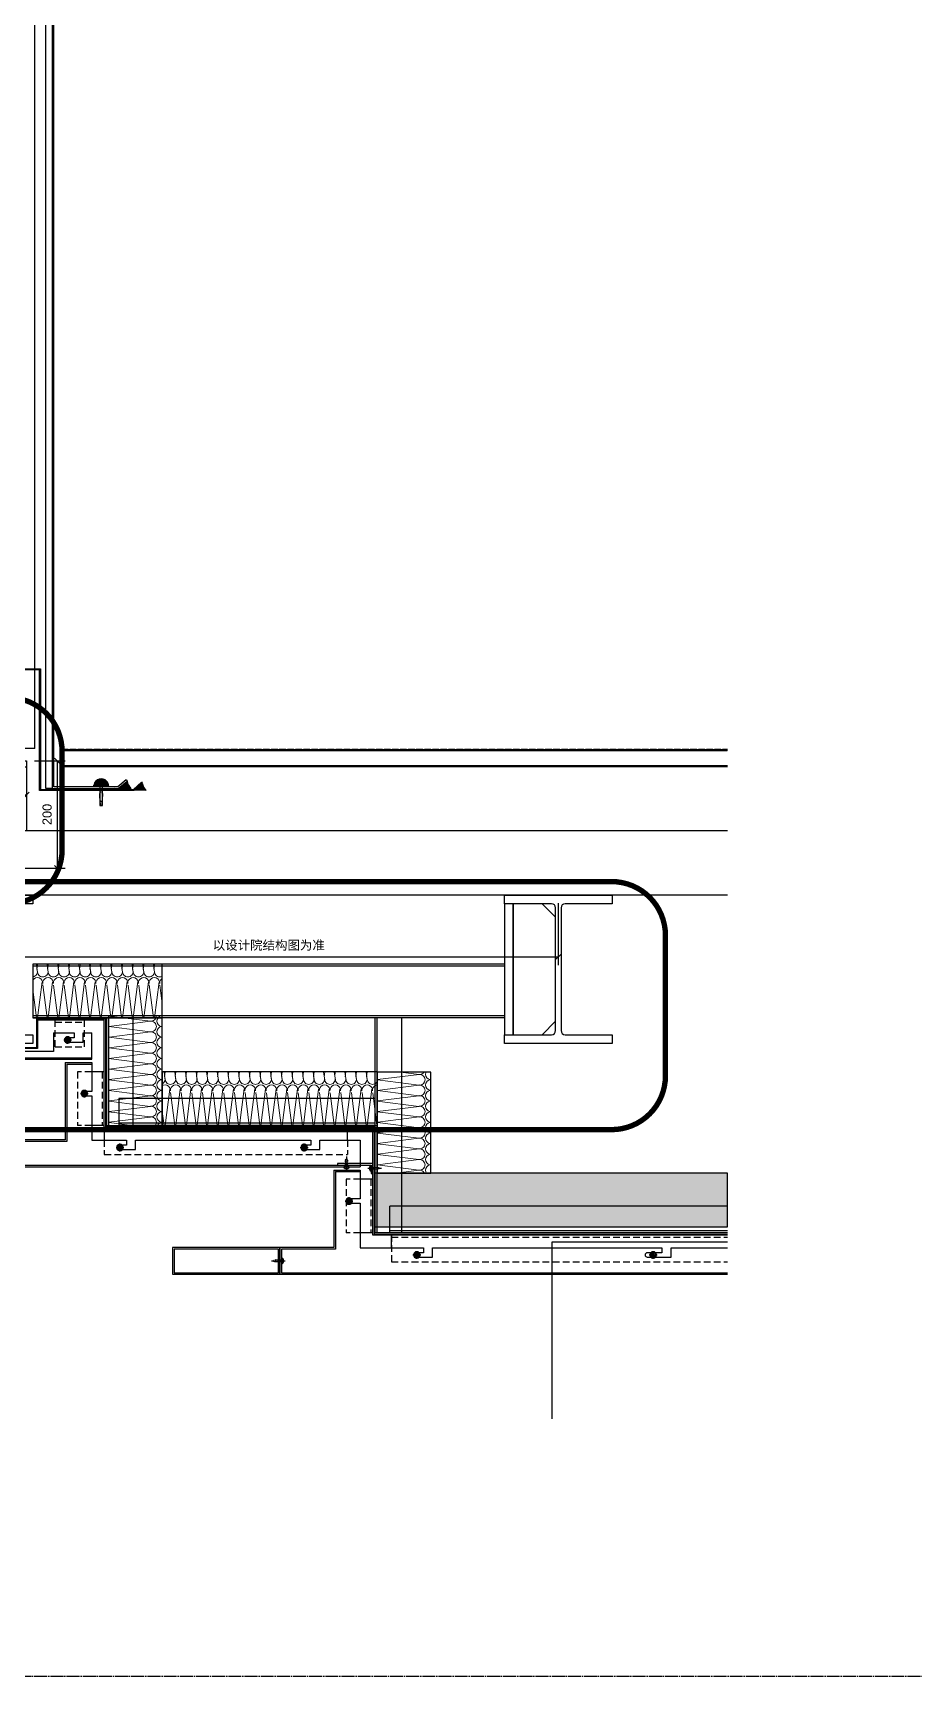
# Model space of a CAD drawing. Header units: millimetres. Extents: x 0 to 119933, y -45162 to 41221.
# Drawn here: x 36870 to 38510, y 0 to 3057 of the extents above; entities that cross this region are included whole.
import ezdxf
from ezdxf.enums import TextEntityAlignment as Align

# ---------------------------------------------------------------- set-up
doc = ezdxf.new("R2010")
doc.units = ezdxf.units.MM
for name, pattern in [('ACAD_ISO02W100', [15, 12, -3]), ('ACAD_ISO04W100', [30, 24, -3, 0, -3]), ('CENTER', [2, 1.25, -0.25, 0.25, -0.25]), ('CENTER-PISA', [11, 6, -2, 1, -2]), ('CENTER2', [28.575000000000003, 19.05, -3.175, 3.175, -3.175]), ('DASHED', [0.75, 0.5, -0.25]), ('HIDDEN', [0.375, 0.25, -0.125]), ('HIDDEN-PISA', [4.5, 2.5, -2])]:
    doc.linetypes.add(name, pattern=pattern)
doc.layers.get('DEFPOINTS').update_dxf_attribs({"color": 166})
doc.layers.add('_EDO-BYOTHERS-SECTION', color=250, linetype='HIDDEN', lineweight=30)
for name, color, linetype in [('AXIS', 1, 'ACAD_ISO04W100'), ('CW', 4, 'Continuous'), ('F-Alum', 4, 'Continuous'), ('F-Misc', 8, 'Continuous'), ('F-OTHERS', 8, 'Continuous'), ('F-SSTEEL', 3, 'Continuous'), ('F-steel', 3, 'Continuous'), ('F_ALUM', 4, 'Continuous'), ('F_CNTR', 1, 'ACAD_ISO04W100'), ('F_CONC', 7, 'Continuous'), ('F_DASH', 8, 'ACAD_ISO02W100'), ('F_FIXS', 1, 'Continuous'), ('F_STEL', 3, 'Continuous'), ('GASK', 8, 'Continuous'), ('gasket', 1, 'Continuous'), ('Hatch', 8, 'Continuous'), ('HIDDEN', 1, 'HIDDEN'), ('INSUL', 8, 'Continuous'), ('中心线', 1, 'CENTER2'), ('螺栓钉类', 241, 'Continuous')]:
    doc.layers.add(name, color=color, linetype=linetype)
doc.styles.add('Arial', font='arial.ttf')
doc.styles.add('ROMANS', font='simplex.shx', dxfattribs={"width": 0.8, "bigfont": 'hztxt.shx'})
doc.dimstyles.new('10x of Arup4', dxfattribs={"dimscale": 10, "dimtxt": 1.7, "dimasz": 1, "dimexe": 1.5, "dimexo": 1.5, "dimgap": 1, "dimtad": 1, "dimdec": 1, "dimdsep": 46, "dimtxsty": 'Arial', "dimblk": 'OBLIQUE', "dimcen": 0, "dimclrd": 1, "dimclre": 1, "dimclrt": 7, "dimadec": 0, "dimazin": 0, "dimtfac": 1, "dimtdec": 1, "dimtix": 1, "dimtofl": 0, "dimtmove": 2, "dimatfit": 3, "dimfxl": 5, "dimtfill": 1, "dimtolj": 1, "dimtzin": 0, "dimlwd": -1, "dimlwe": -1, "dimarcsym": 0})
pattern_1 = [(171.78891, (53.30000799999998, 199.0476189999999), (-673.201724156126, 100.0000024861342), [3.334188999999999, -696.8453999999997]), (146.908661, (56.22287299999998, 197.1428569999999), (-158.400404383208, 100.0000013838884), [3.488732999999999, -729.1451199999998]), (132.32733, (58.39144999999998, 194.761905), (-178.2004572863524, 199.9999991336095), [3.220505999999999, -673.0857999999997]), (114.796992, (59.71145299999998, 191.9047619999999), (-39.60010136608866, 99.99999941106624), [3.147327999999999, -327.32212]), (91.62022409999996, (59.80573899999999, 188.571429), (-19.80005000361191, 599.9999997105076), [3.334667, -696.9452999999999]), (82.82482490000001, (50.09428599999998, 111.428571), (138.6003494418545, 1099.99999703413), [77.75173799999997, -16250.113]), (97.17517500000001, (69.70576499999997, 111.428571), (-138.600352482837, 1099.999996651516), [77.75173799999997, -16250.113]), (88.37977579999999, (59.99431099999998, 188.571429), (19.80004305400807, 599.9999999021458), [3.334667, -696.9452999999999]), (65.203007, (60.08859699999998, 191.9047619999999), (39.60010129581893, 99.99999955872293), [3.147327999999999, -327.32212]), (47.67266910000001, (61.40860099999998, 194.761905), (178.2004567313951, 199.9999997012696), [3.220505999999999, -673.0857999999998]), (33.09133830000001, (63.57717799999998, 197.1428569999999), (158.4004028750618, 100.0000036376688), [3.488732999999999, -729.1451199999998]), (8.211089519999998, (66.50004199999998, 199.0476189999999), (673.2017245654225, 99.99999981557863), [3.334188999999999, -696.8453999999997]), (87.16616460000002, (49.99999999999999, 109.52381), (19.80004178584671, 300.0000003017781), [1.907093999999999, -398.5826499999998]), (103.901385, (50.47142999999998, 107.619048), (-79.2002026466053, 299.999999628344), [1.962234, -410.1069899999999]), (111.603615, (51.22571699999999, 105.714286), (-19.80005052895802, 99.99999996627344), [2.048674999999999, -105.5067399999999]), (122.761347, (52.45143499999999, 103.809524), (-59.40015357165493, 99.99999895630114), [2.265060999999999, -473.3977299999999]), (138.290552, (54.05429599999999, 102.380952), (-118.8003028617563, 100.0000020556397), [2.147087, -448.74108]), (152.003514, (55.84572899999998, 101.428571), (-178.2004575064848, 99.99999862560195), [2.028856999999999, -424.03119]), (166.477202, (57.82573399999998, 100.952381), (-396.0010138359245, 100.0000032088846), [2.036461999999999, -425.6205499999999]), (167.070755, (59.90002499999999, 100.47619), (-415.8010658158153, 99.99999981188664), [2.128248, -444.8038799999999]), (12.9292444, (59.90002499999999, 100.47619), (415.8010659680222, 99.99999935621646), [2.128248, -444.8038799999999]), (13.5227975, (61.97431599999998, 100.952381), (396.0010147085891, 99.99999975312379), [2.036461999999999, -425.6205499999998]), (27.9964853, (63.95432099999999, 101.428571), (198.0005052749504, 100.0000036439554), [2.028856999999999, -424.03119]), (41.709447, (65.74575499999997, 102.380952), (118.8003019456718, 100.0000029682972), [2.147086999999999, -448.7410799999997]), (57.23865219999999, (67.34861599999998, 103.809524), (198.0005044485323, 300.0000016678518), [2.265060999999999, -473.3977299999999]), (68.396384, (68.57433299999998, 105.714286), (19.80005041478078, 100.0000003570638), [2.048674999999999, -105.50674]), (76.098615, (69.32862099999998, 107.619048), (19.80005075413857, 99.99999951570955), [1.962233999999999, -410.1069899999998]), (92.83383529999998, (69.80005099999998, 109.52381), (-19.80005025124201, 299.9999998913793), [1.907094, -398.5826499999999])]

# ---------------------------------------------------------------- blocks, each defined once
blk = doc.blocks.new('*U74')
at = {"layer": '中心线', "color": 1, "linetype": 'CENTER', "ltscale": 2.880967836669056}
for p, q in [((7.261888359942532, 0), (-7.261888359942532, 0)), ((0, 7.261888359942759), (0, -7.261888359942759))]:
    blk.add_line(p, q, dxfattribs=at)
at = {"layer": '螺栓钉类', "linetype": 'ByBlock'}
blk.add_lwpolyline([(5, 2.886751345947687), (0, 5.773502691895828), (-5, 2.886751345947687), (-5, -2.886751345948596), (0, -5.773502691896738), (5, -2.886751345948596)], close=True, dxfattribs=at)
for centre, radius in [((-0.0182613354672867, 2.273736754432321e-13), 6), ((0, 0), 5), ((0, 0), 2.45873412263461)]:
    blk.add_circle(centre, radius, dxfattribs=at)
blk.add_arc((0, 0), 3, 270, 180, dxfattribs=at)
blk = doc.blocks.new('#10x16_Pan')
at = {"color": 8, "linetype": 'HIDDEN-PISA'}
for p, q in [((0.8138438763298268, 2.400000000000318), (2.099999999999227, -2.399999999999693)), ((2.41384387632985, 2.400000000000318), (3.69999999999925, -2.399999999999693)), ((4.013843876329872, 2.400000000000318), (5.299999999999272, -2.399999999999693)), ((5.613843876329895, 2.400000000000318), (6.899999999999295, -2.399999999999693)), ((7.213843876329918, 2.400000000000318), (8.499999999999318, -2.399999999999693)), ((8.81384387632994, 2.400000000000318), (10.09999999999934, -2.399999999999693)), ((10.41384387632996, 2.400000000000318), (11.69999999999936, -2.399999999999693)), ((12.01384387632999, 2.400000000000318), (13.19201573850921, -1.996997249700655)), ((13.79835977367821, 1.711377296292767), (14.61269961616347, -1.327780370489904))]:
    blk.add_line(p, q, dxfattribs=at)
at = {"color": 0, "linetype": 'ByBlock'}
blk.add_lwpolyline([(0, 4.749999999999886), (-1.390168594290003, 4.749999999999886, 0.2285372899447186), (-2.172696025254254, 4.372616109497017, 0.3492883748538538), (-2.172696025254254, -4.372616109497244, 0.2285372899447485), (-1.390168594289833, -4.750000000000114), (0, -4.749999999999886)], format="xyb", close=True, dxfattribs=at)
at = {"color": 8, "linetype": 'HIDDEN-PISA'}
for points in [[(-3.659838021111909, 0.7499999999998863), (-1.849999999999966, 0.7499999999998863), (-1.850000000000023, -0.7500000000001137), (-3.659838021111909, -0.7500000000001137)], [(-6.252776074688882e-13, 1.790000000000305), (12.19999999999936, 1.790000000000305), (15.99999999999937, 2.842170943040401e-13), (12.19999999999925, -1.789999999999736), (-6.252776074688882e-13, -1.789999999999736)]]:
    blk.add_lwpolyline(points, dxfattribs=at)
at = {"layer": 'AXIS', "color": 8, "linetype": 'CENTER-PISA'}
blk.add_line((18.989094196, 2.842170943040401e-13), (-6.70000000000033, 2.842170943040401e-13), dxfattribs=at)
at = {"layer": 'DEFPOINTS', "color": 8, "linetype": 'ByBlock', "style": 'ROMANS', "width": 0.8}
blk.add_text('#10x16', height=0.75, rotation=90, dxfattribs=at).set_placement((-1, 2.273736754432321e-13), align=Align.MIDDLE)
blk = doc.blocks.new('*U313')
at = {"layer": 'INSUL', "lineweight": 0}
h = blk.add_hatch(dxfattribs=at)
h.set_pattern_fill('岩棉', color=256, scale=99.99999999999997, style=0, pattern_type=2)
h.set_pattern_definition(pattern_1)
h.paths.add_polyline_path([(0, 0), (658.0528540654932, 0), (658.0528540654932, 99.99999999999997), (0, 99.99999999999997)])
at = {"layer": 'INSUL'}
blk.add_lwpolyline([(0, 0), (658.0528540654932, 0), (658.0528540654932, 99.99999999999997), (0, 99.99999999999997)], close=True, dxfattribs=at)
blk = doc.blocks.new('*U314')
at = {"layer": 'INSUL', "lineweight": 0}
h = blk.add_hatch(dxfattribs=at)
h.set_pattern_fill('岩棉', color=256, scale=99.99999999999997, style=0, pattern_type=2)
h.set_pattern_definition(pattern_1)
h.paths.add_polyline_path([(0, 0), (241.0001710508814, 0), (241.0001710508814, 99.99999999999997), (0, 99.99999999999997)])
at = {"layer": 'INSUL'}
blk.add_lwpolyline([(0, 0), (241.0001710508814, 0), (241.0001710508814, 99.99999999999997), (0, 99.99999999999997)], close=True, dxfattribs=at)
blk = doc.blocks.new('*U315')
at = {"layer": 'INSUL', "lineweight": 0}
h = blk.add_hatch(dxfattribs=at)
h.set_pattern_fill('岩棉', color=256, scale=99.99999999999997, style=0, pattern_type=2)
h.set_pattern_definition(pattern_1)
h.paths.add_polyline_path([(0, 0), (204.0000000000155, 0), (204.0000000000155, 99.99999999999997), (0, 99.99999999999997)])
at = {"layer": 'INSUL'}
blk.add_lwpolyline([(0, 0), (204.0000000000155, 0), (204.0000000000155, 99.99999999999997), (0, 99.99999999999997)], close=True, dxfattribs=at)
blk = doc.blocks.new('*U309')
at = {"layer": 'INSUL', "lineweight": 0}
h = blk.add_hatch(dxfattribs=at)
h.set_pattern_fill('岩棉', color=256, scale=99.99999999999997, style=0, pattern_type=2)
h.set_pattern_definition(pattern_1)
h.paths.add_polyline_path([(0, 0), (187.9701199364654, 0), (187.9701199364654, 99.99999999999997), (0, 99.99999999999997)])
at = {"layer": 'INSUL'}
blk.add_lwpolyline([(0, 0), (187.9701199364654, 0), (187.9701199364654, 99.99999999999997), (0, 99.99999999999997)], close=True, dxfattribs=at)
blk = doc.blocks.new('*U310')
at = {"layer": 'INSUL', "lineweight": 0}
h = blk.add_hatch(dxfattribs=at)
h.set_pattern_fill('岩棉', color=256, scale=99.99999999999997, style=0, pattern_type=2)
h.set_pattern_definition(pattern_1)
h.paths.add_polyline_path([(0, 0), (400.0000000000445, 0), (400.0000000000445, 99.99999999999997), (0, 99.99999999999997)])
at = {"layer": 'INSUL'}
blk.add_lwpolyline([(0, 0), (400.0000000000445, 0), (400.0000000000445, 99.99999999999997), (0, 99.99999999999997)], close=True, dxfattribs=at)
blk = doc.blocks.new('fhd')
at = {"layer": 'F-OTHERS'}
for points in [[(2.5, 0), (2.5, 35), (-2.5, 35), (-2.5, 0)], [(2.5, -3), (2.5, -12), (1.500000000007276, -12.99999999999818), (-1.5, -13), (-2.5, -12.00000000000546), (-2.5, -3)]]:
    blk.add_lwpolyline(points, dxfattribs=at)
for points in [[(-1.326590669457801, 34.99999999999818, 0.03620607065696333), (-2.5, 21.35936323214446)], [(2.5, 21.35936323214992, 0.03620607065681886), (1.326590669465077, 34.99999999994907)], [(-2.5, 5.03612938063452, 0.2978430667402048), (-2.5, 13.3186180858338, -0.03620607065696344), (-1.326590669450525, 26.95925485368207, -0.5850393150351488), (1.326590669465077, 26.95925485363841, -0.03620607065681883), (2.500000000029104, 13.3186180861976, 0.29784306673903), (2.50000000003638, 5.036129380647253)]]:
    blk.add_lwpolyline(points, format="xyb", dxfattribs=at)
blk.add_lwpolyline([(6.5, 0, -0.414213562373095), (7.5, -1), (7.5, -2, -0.414213562373095), (6.5, -3), (-6.5, -3, -0.414213562373095), (-7.5, -2), (-7.5, -1, -0.414213562373095), (-6.5, 0), (-2.5, 0), (2.5, 0)], format="xyb", close=True, dxfattribs=at)
blk = doc.blocks.new('*U76')
at = {"layer": 'GASK'}
blk.add_lwpolyline([(0, -1.989946113390033), (0, 0), (-47.81251481650538, 0), (-47.81251481650538, -1.989946113390033)], close=True, dxfattribs=at)
for points in [[(0, -1.989946113390033), (-47.81251481650538, 0)], [(-47.81251481650538, -1.989946113390033), (0, 0)]]:
    blk.add_lwpolyline(points, dxfattribs=at)
blk = doc.blocks.new('_OBLIQUE')
at = {"color": 0, "linetype": 'ByBlock'}
blk.add_line((-0.5, -0.5), (0.5, 0.5), dxfattribs=at)
blk = doc.blocks.new('*D321')
at = {"color": 1, "linetype": 'Continuous', "transparency": 16777216}
for p, q in [((36770.07204955647, 1437.983479951057), (36770.07204955647, 1322.840523293751)), ((37847.85280166676, 1437.983479951057), (37847.85280166676, 1322.840523293751)), ((36770.07204955647, 1337.840523293751), (37847.85280166676, 1337.840523293751))]:
    blk.add_line(p, q, dxfattribs=at)
at = {"layer": 'DEFPOINTS', "color": 0, "transparency": 16777216}
for p in [(36770.07204955647, 1452.983479951057, 1.65776839478049e-08), (37847.85280166676, 1452.983479951057, 1.65776839478049e-08), (37847.85280166676, 1337.840523293751)]:
    blk.add_point(p, dxfattribs=at)
at = {"color": 1, "transparency": 16777216, "xscale": 10, "yscale": 10, "zscale": 10, "rotation": 180}
blk.add_blockref('_OBLIQUE', (36770.07204955647, 1337.840523293751), dxfattribs=at)
at = {"color": 1, "transparency": 16777216, "xscale": 10, "yscale": 10, "zscale": 10}
blk.add_blockref('_OBLIQUE', (37847.85280166676, 1337.840523293751), dxfattribs=at)
at = {"color": 7, "transparency": 16777216, "insert": (37308.96242561161, 1358.859245049723), "char_height": 17, "attachment_point": 5, "style": 'Arial', "bg_fill": 3, "box_fill_scale": 1.1, "bg_fill_color": 256, "bg_fill_true_color": 13158600, "bg_fill_transparency": 0}
blk.add_mtext('\\A1;{\\fMicrosoft YaHei|b0|i0|c134|p34;以设计院结构图为准}', dxfattribs=at)
blk = doc.blocks.new('*D167')
at = {"color": 1, "linetype": 'Continuous', "transparency": 16777216}
for p, q in [((-125, -27), (-125, -78.79401512187769)), ((125, -27), (125, -78.79401512187769)), ((-125, -63.79401512187769), (125, -63.79401512187769))]:
    blk.add_line(p, q, dxfattribs=at)
at = {"layer": 'DEFPOINTS', "color": 0, "transparency": 16777216}
for p in [(-125, -12, 0.02603520313149121), (125, -12, 0.02603520313149121), (125, -63.79401512187769)]:
    blk.add_point(p, dxfattribs=at)
at = {"color": 1, "transparency": 16777216, "xscale": 10, "yscale": 10, "zscale": 10, "rotation": 180}
blk.add_blockref('_OBLIQUE', (-125, -63.79401512187769), dxfattribs=at)
at = {"color": 1, "transparency": 16777216, "xscale": 10, "yscale": 10, "zscale": 10}
blk.add_blockref('_OBLIQUE', (125, -63.79401512187769), dxfattribs=at)
at = {"color": 7, "transparency": 16777216, "insert": (1.143804238446476e-15, -45.11427433060894), "char_height": 17, "attachment_point": 5, "style": 'Arial', "bg_fill": 3, "box_fill_scale": 1.1, "bg_fill_color": 256, "bg_fill_true_color": 13158600, "bg_fill_transparency": 0}
blk.add_mtext('\\A1;250', dxfattribs=at)
blk = doc.blocks.new('*D168')
at = {"color": 1, "linetype": 'Continuous', "transparency": 16777216}
for p, q in [((140.0000000000001, -6.766444582670174e-06), (196.9649286593122, -6.766444573509515e-06)), ((181.9649286593122, -6.766444575921699e-06), (181.9649286593122, -200.0000000000001)), ((71.00000000000003, -200.0000000000001), (196.9649286593123, -200.0000000000001))]:
    blk.add_line(p, q, dxfattribs=at)
at = {"layer": 'DEFPOINTS', "color": 0, "transparency": 16777216}
for p in [(125.0000000000001, -6.766444585082357e-06, 0.02603520313149121), (56.00000000000003, -200.0000000000001, 0.02603520313149121), (181.9649286593122, -200.0000000000001)]:
    blk.add_point(p, dxfattribs=at)
at = {"color": 1, "transparency": 16777216, "xscale": 10, "yscale": 10, "zscale": 10}
for p, rotation in [((181.9649286593122, -6.766444575921699e-06), 90), ((181.9649286593122, -200.0000000000001), 270)]:
    blk.add_blockref('_OBLIQUE', p, dxfattribs=dict(at, rotation=rotation))
at = {"color": 7, "transparency": 16777216, "insert": (163.2851878680434, -100.0000033832223), "char_height": 17, "attachment_point": 5, "rotation": 90, "style": 'Arial', "bg_fill": 3, "box_fill_scale": 1.1, "bg_fill_color": 256, "bg_fill_true_color": 13158600, "bg_fill_transparency": 0}
blk.add_mtext('\\A1;200', dxfattribs=at)
blk = doc.blocks.new('*D169')
at = {"color": 1, "linetype": 'Continuous', "transparency": 16777216}
for p, q in [((17.00000000000001, -140.0000000000001), (-10.25025633065526, -140.0000000000001)), ((4.749743669344741, -140.0000000000001), (4.749743669344754, -200.0000000000001)), ((17.00000000000001, -200.0000000000001), (-10.25025633065525, -200.0000000000001))]:
    blk.add_line(p, q, dxfattribs=at)
at = {"layer": 'DEFPOINTS', "color": 0, "transparency": 16777216}
for p in [(32.00000000000001, -140.0000000000001, 0.02603520313149121), (32.00000000000001, -200.0000000000001, 0.02603520313149121)]:
    blk.add_point(p, dxfattribs=at)
at = {"color": 1, "transparency": 16777216, "xscale": 10, "yscale": 10, "zscale": 10}
for p, rotation in [((4.749743669344741, -140.0000000000001), 90), ((4.749743669344754, -200.0000000000001), 270)]:
    blk.add_blockref('_OBLIQUE', p, dxfattribs=dict(at, rotation=rotation))
at = {"color": 7, "transparency": 16777216, "insert": (-13.92999712192406, -170.0000000000001), "char_height": 17, "attachment_point": 5, "rotation": 90, "style": 'Arial', "bg_fill": 3, "box_fill_scale": 1.1, "bg_fill_color": 256, "bg_fill_true_color": 13158600, "bg_fill_transparency": 0}
blk.add_mtext('\\A1;60', dxfattribs=at)
at = {"layer": 'DEFPOINTS', "color": 0, "transparency": 16777216}
blk.add_point((4.749743669344754, -200.0000000000001), dxfattribs=at)
blk = doc.blocks.new('*D170')
at = {"color": 1, "linetype": 'Continuous', "transparency": 16777216}
for p, q in [((44, -215), (43.99999999999999, -260.5854069971815)), ((56, -215), (55.99999999999999, -260.5854069971815)), ((44, -245.5854069971815), (34, -245.5854069971815)), ((56, -245.5854069971815), (66, -245.5854069971815))]:
    blk.add_line(p, q, dxfattribs=at)
at = {"layer": 'DEFPOINTS', "color": 0, "transparency": 16777216}
for p in [(44, -200, 0.02603520313149121), (56, -200, 0.02603520313149121)]:
    blk.add_point(p, dxfattribs=at)
at = {"color": 1, "transparency": 16777216, "xscale": 10, "yscale": 10, "zscale": 10}
blk.add_blockref('_OBLIQUE', (44, -245.5854069971815), dxfattribs=at)
at = {"color": 1, "transparency": 16777216, "xscale": 10, "yscale": 10, "zscale": 10, "rotation": 180}
blk.add_blockref('_OBLIQUE', (56, -245.5854069971815), dxfattribs=at)
at = {"color": 7, "transparency": 16777216, "insert": (50, -227.050618456936), "char_height": 17, "attachment_point": 5, "style": 'Arial', "bg_fill": 3, "box_fill_scale": 1.1, "bg_fill_color": 256, "bg_fill_true_color": 13158600, "bg_fill_transparency": 0}
blk.add_mtext('\\A1;12', dxfattribs=at)
at = {"layer": 'DEFPOINTS', "color": 0, "transparency": 16777216}
blk.add_point((56, -245.5854069971815), dxfattribs=at)
blk = doc.blocks.new('A$C29073de8')
for points in [[(-125, 0), (125, 0), (125, -12), (-125, -12)], [(-56, 0), (-44, 0), (-44, -200), (-56, -200)], [(44, 0), (56, 0), (56, -200), (44, -200)], [(-68, -140), (-56, -140), (-56, -200), (-68, -200)], [(32, -140), (44, -140), (44, -200), (32, -200)]]:
    blk.add_lwpolyline(points, close=True)
dim = blk.add_linear_dim(base=(125, -63.79401512187769, -0.02603520313149121), p1=(-125, -12), p2=(125, -12), dimstyle='10x of Arup4', override={"dimarcsym": 1})
dim.commit()
dim.dimension.update_dxf_attribs({"geometry": '*D167', "text_midpoint": (1.143804238446476e-15, -45.11427433060894, -0.02603520313149121)})
dim = blk.add_linear_dim(base=(4.749743669344754, -200.0000000000001, -0.02603520313149121), p1=(32, -140), p2=(32, -200), angle=90, dimstyle='10x of Arup4', override={"dimarcsym": 1})
dim.commit()
dim.dimension.update_dxf_attribs({"geometry": '*D169', "text_midpoint": (-13.92999712192406, -170.0000000000001, -0.02603520313149121)})
dim = blk.add_linear_dim(base=(181.9649286593122, -200.0000000000001, -0.02603520313149121), p1=(125, -6.766444585082354e-06), p2=(56, -200), angle=90, dimstyle='10x of Arup4', override={"dimarcsym": 1})
dim.commit()
dim.dimension.update_dxf_attribs({"geometry": '*D168', "text_midpoint": (163.2851878680434, -100.0000033832223, -0.02603520313149121)})
dim = blk.add_linear_dim(base=(56, -245.5854069971815, -0.02603520313149121), p1=(44, -200), p2=(56, -200), dimstyle='10x of Arup4', override={"dimarcsym": 1})
dim.commit()
dim.dimension.update_dxf_attribs({"geometry": '*D170', "text_midpoint": (50, -227.050618456936, -0.02603520313149121)})

msp = doc.modelspace()

# ---------------------------------------------------------------- hatches: boundary and pattern name
at = {"layer": 'F-Misc', "ltscale": 5}
h = msp.add_hatch(dxfattribs=at)
h.set_pattern_fill('ANSI35', color=8, angle=270, style=0)
h.set_pattern_definition([(315, (-820.6567861190415, 15211.8119433008), (2.245064030267289, 2.245064030267287), []), (315, (-820.6567861190415, 15209.56687830077), (2.245064030267289, 2.245064030267287), [3.96875, -0.79375, 0, -0.79375])])
h.paths.add_polyline_path([(37010.55356899352, 1654.458892399125, 1.098584585766096), (36983.18993615854, 1654.458892399125)])
at = {"layer": 'gasket'}
h = msp.add_hatch(dxfattribs=at)
h.set_pattern_fill('DOTS', color=8)
h.set_pattern_definition([(0, (11227.98694340704, 27112.07733702663), (0.79375, 1.5875), [0, -1.5875])])
edge = h.paths.add_edge_path()
edge.add_arc((37067.78360654932, 1667.783076820808), 22.48692008462237, 186.9944715840685, 226.5472108787602)
edge.add_line((37052.31807785184, 1651.458892400173), (37028.87306963705, 1651.458892399038))
edge.add_line((37028.87306963705, 1651.458892399125), (37045.46403623611, 1665.044764216524))
h = msp.add_hatch(dxfattribs=at)
h.set_pattern_fill('DOTS', color=8)
h.set_pattern_definition([(0, (11200.07300395175, 27110.51694220692), (0.79375, 1.5875), [0, -1.5875])])
edge = h.paths.add_edge_path()
edge.add_arc((37096.54309001524, 1666.4792983644), 23.35791345919746, 187.3666888753986, 234.5184471935989)
edge.add_line((37082.98520381848, 1647.458892400173), (37057.84008160239, 1647.458892399038))
edge.add_line((37057.84008160239, 1647.458892399125), (37057.87585307442, 1649.458892399125))
edge.add_line((37057.87585307454, 1649.458892399125), (37073.37797569128, 1663.484369396785))
at = {"layer": 'HIDDEN'}
h = msp.add_hatch(dxfattribs=at)
h.set_pattern_fill('ANSI38', color=256, angle=90)
h.set_pattern_definition([(135, (-39345.98694758216, 40775.27253859863), (-0.08838834764831845, -0.08838834764831845), []), (225, (-39345.98694758216, 40775.27253859863), (-0.08838834764831847, -0.2651650429449553), [0.3125, -0.1875])])
edge = h.paths.add_edge_path()
edge.add_arc((36934.52762241609, 1183.471443714108), 4, 0, 360)
edge = h.paths.add_edge_path(flags=17)
edge.add_arc((36934.52762241609, 1183.471443714108), 3, 0, 360)
h = msp.add_hatch(dxfattribs=at)
h.set_pattern_fill('ANSI38', color=256, angle=90)
h.set_pattern_definition([(135, (-39314.82283293339, 40675.52474293378), (-0.08838834764831845, -0.08838834764831845), []), (225, (-39314.82283293339, 40675.52474293378), (-0.08838834764831847, -0.2651650429449553), [0.3125, -0.1875])])
edge = h.paths.add_edge_path()
edge.add_arc((36965.69173706486, 1083.723648049257), 4, 0, 360)
edge = h.paths.add_edge_path(flags=17)
edge.add_arc((36965.69173706486, 1083.723648049257), 3, 0, 360)
h = msp.add_hatch(dxfattribs=at)
h.set_pattern_fill('ANSI38', color=256, angle=90)
h.set_pattern_definition([(135, (-39248.61945173389, 40575.27253859863), (-0.08838834764831845, -0.08838834764831845), []), (225, (-39248.61945173389, 40575.27253859863), (-0.08838834764831847, -0.2651650429449553), [0.3125, -0.1875])])
edge = h.paths.add_edge_path()
edge.add_arc((37031.89511826437, 983.4714437141083), 4, 0, 360)
edge = h.paths.add_edge_path(flags=17)
edge.add_arc((37031.89511826437, 983.4714437141083), 3, 0, 360)
h = msp.add_hatch(dxfattribs=at)
h.set_pattern_fill('ANSI38', color=256, angle=90)
h.set_pattern_definition([(135, (-38905.70049697731, 40575.27253859863), (-0.08838834764831845, -0.08838834764831845), []), (225, (-38905.70049697731, 40575.27253859863), (-0.08838834764831847, -0.2651650429449553), [0.3125, -0.1875])])
edge = h.paths.add_edge_path()
edge.add_arc((37374.81407302094, 983.4714437141083), 4, 0, 360)
edge = h.paths.add_edge_path(flags=17)
edge.add_arc((37374.81407302094, 983.4714437141083), 3, 0, 360)
h = msp.add_hatch(dxfattribs=at)
h.set_pattern_fill('ANSI38', color=256, angle=90)
h.set_pattern_definition([(135, (-38822.11873699841, 40475.52474293375), (-0.08838834764831845, -0.08838834764831845), []), (225, (-38822.11873699841, 40475.52474293375), (-0.08838834764831847, -0.2651650429449553), [0.3125, -0.1875])])
edge = h.paths.add_edge_path()
edge.add_arc((37458.39583299984, 883.7236480492284), 4, 0, 360)
edge = h.paths.add_edge_path(flags=17)
edge.add_arc((37458.39583299984, 883.7236480492284), 3, 0, 360)
h = msp.add_hatch(dxfattribs=at)
h.set_pattern_fill('ANSI38', color=256, angle=90)
h.set_pattern_definition([(135, (-38696.07838884473, 40375.27253859863), (-0.08838834764831845, -0.08838834764831845), []), (225, (-38696.07838884473, 40375.27253859863), (-0.08838834764831847, -0.2651650429449553), [0.3125, -0.1875])])
edge = h.paths.add_edge_path()
edge.add_arc((37584.43618115352, 783.4714437141083), 4, 0, 360)
edge = h.paths.add_edge_path(flags=17)
edge.add_arc((37584.43618115352, 783.4714437141083), 3, 0, 360)

# ---------------------------------------------------------------- linework, layer by layer
at = {"layer": '_EDO-BYOTHERS-SECTION', "lineweight": 50, "elevation": 1.65776839478049e-08}
msp.add_lwpolyline([(38162.86678322754, 1692.780698120834), (36923.52434187569, 1692.780702767835), (36923.52434187569, 1722.780702768767), (38162.86678322754, 1722.780698121765)], dxfattribs=at)
at = {"layer": 'CW'}
for p, q in [((37043.56336394843, 1667.365851215116, 0.2748949174908217), (37045.46403623611, 1665.044764216553, 0.2748949174908217)), ((37072.03616235225, 1662.967452996323, -1.211104181442213e-06), (37073.3779756914, 1661.484369396843, -1.211104181442213e-06))]:
    msp.add_line(p, q, dxfattribs=at)
for points in [[(36905.71533954219, 1651.458892399125), (36893.71533954545, 1651.458892399125), (36893.71533941029, 6544.918617577554)], [(37043.56336394843, 1667.365851215116), (37027.80148090614, 1654.458892399125), (36908.71533953544, 1654.458892399125), (36908.71533938375, 6544.918617577554)]]:
    msp.add_lwpolyline(points, dxfattribs=at)
at = {"layer": 'CW', "elevation": 1.378449441213903e-05}
msp.add_lwpolyline([(36905.71533938841, 6541.918617577438), (36905.71533954219, 1651.458892399125), (37028.87306963705, 1651.458892399125), (37045.46403623611, 1665.044764216553)], dxfattribs=at)
at = {"layer": 'F-Alum'}
for p, q in [((36908.08709663653, 1196.971443714108, -0.4421975751302856), (36908.08709663653, 1161.971443714108, -0.4421975751302856)), ((36908.08709663653, 1161.971443714108, -0.274896112017359), (36449.8141101654, 1161.971443714108, -0.274896112017359)), ((36929.81411016529, 1141.471443718998, -0.274896112017359), (36979.31411016046, 1141.471443718998, -0.274896112017359)), ((36932.81411016529, 1138.471443718998, -0.274896112017359), (36979.31411016046, 1138.471443718969, -0.274896112017359)), ((36979.31411016057, 1141.471443718998, -0.274896112017359), (36979.31411016051, 1087.723648049228, -0.274896112017359)), ((36979.31411016051, 1079.723648049257, -0.274896112017359), (36979.3141101604, 996.9714437141083, -0.274896112017359)), ((37002.81392843247, 1020.471225386515, -0.274896112017359), (37002.81302077259, 996.9714437141083, -0.2030247269891075)), ((37455.47047268099, 996.9714437141083, -0.2483455372207352), (37455.47047027649, 1020.47127170235, -0.5497922406124018)), ((37479.3141101604, 996.9714437141083, -0.274896112017359), (37479.3141101604, 947.4714437189978, -0.274896112017359)), ((37429.81411016529, 941.4714437189978, -0.274896112017359), (37479.31411016046, 941.4714437189978, -0.274896112017359)), ((37432.81411016529, 938.4714437189978, -0.274896112017359), (37479.31411016046, 938.4714437189687, -0.274896112017359)), ((37479.31411016046, 941.4714437189978, -0.274896112017359), (37479.31411016046, 887.7236480492284, -0.274896112017359)), ((37479.31411016046, 879.7236480492575, -0.274896112017359), (37479.3141101604, 796.9714437141083, -0.274896112017359)), ((37537.32666622289, 796.9714437141083, -0.274896112017359), (37537.32666622289, 820.4712107947562, -0.274896112017359)), ((37835.77820239408, 807.006548717356, 9.020701911843389), (37835.77820483256, 478.727097885363, 9.020701911843389)), ((38162.86678322754, 807.0065487173633, 7.858644348379111), (37835.77820206399, 807.006548717356, 9.020701911843389))]:
    msp.add_line(p, q, dxfattribs=at)
at = {"layer": 'F-Alum', "color": 8, "linetype": 'DASHED', "ltscale": 25}
for p, q in [((36911.10314434324, 1170.462162221374, -0.04938344795337574), (36911.10313299869, 1220.471242954081, -0.5497922406124018)), ((36911.10313390678, 1216.468110532354, -0.1249545921794227), (36966.10313390807, 1216.46216222216, -0.04938345793494178)), ((36966.10314434324, 1170.462162221374, -0.04938344795337574), (36966.10313299869, 1220.471242954081, -0.5497922406124018)), ((36911.10314434185, 1170.468110531598, -0.1249545822774917), (36966.10314434319, 1170.462162221404, -0.04938344795343072)), ((36952.79787181527, 1124.471614770067, 0.2063023153658177), (36952.79415386036, 1024.471614770009, 0.2535375899383416)), ((36979.31411016034, 1124.471614770067, -0.274896112017359), (36952.7941538603, 1124.471614770067, -0.274896112017359)), ((36998.80096062872, 1124.471614770009, -0.274896112017359), (36998.79724267387, 1024.471614770067, -0.274896112017359)), ((36979.31411016034, 1024.471614770067, -0.274896112017359), (36952.7941538603, 1024.471614770067, -0.274896112017359)), ((37002.81377380632, 1016.467875277653, -0.1219657659213464), (37455.47047539457, 1016.451045705791, 0.09184786971966724)), ((37002.81302077259, 996.9714437141083, -0.2030247269891075), (37002.8119970939, 970.4678753437183, -0.1219666051086298)), ((37455.47047268099, 996.9714437141083, -0.2483455372207352), (37455.46932597348, 970.4510457484866, 0.09184732706171417)), ((37002.8119970939, 970.4678753437183, -0.1219666051086298), (37455.47047539457, 970.4510457057913, 0.09184786999237565)), ((37452.79787181527, 924.4716147700674, 0.2063023153658177), (37452.79415386036, 824.4716147700092, 0.2535375899383416)), ((37479.31411016034, 924.4716147700674, -0.274896112017359), (37452.7941538603, 924.4716147700674, -0.274896112017359)), ((37498.80096062872, 924.4716147700092, -0.274896112017359), (37498.79724267387, 824.4716147700674, -0.274896112017359)), ((37479.31411016034, 824.4716147700674, -0.274896112017359), (37452.7941538603, 824.4716147700674, -0.274896112017359)), ((37537.32666622289, 820.4712107947562, -0.274896112017359), (37537.32666622289, 770.4714437141083, -0.274896112017359)), ((37537.32666622289, 816.4714437141083, -0.274896112017359), (38162.86678322754, 816.423967050876, -0.274896112017359)), ((37537.32666622289, 770.4714437141083, -0.1673014628232899), (38162.86678322754, 770.4239670508396, 0.43587240648536))]:
    msp.add_line(p, q, dxfattribs=at)
at = {"layer": 'F-Alum'}
for points, elevation in [([(36908.08709663653, 1196.971443714108), (36946.78951077611, 1196.971443714108), (36946.78951077611, 1187.471443714108), (36934.52762241609, 1187.471443714108, 0.9999999999999999), (36934.52762241609, 1179.471443714108), (36963.73588783835, 1179.471443714108), (36963.73588783835, 1196.971443714108), (36979.31410999061, 1196.971443714108)], -0.4421975751302856), ([(36979.31411016051, 1087.723648049228), (36979.31411016051, 1087.723648049228), (36979.31411016051, 1087.723648049228), (36965.69173706486, 1087.723648049257, 0.9999999999999999), (36965.69173706486, 1079.723648049257), (36979.31411016057, 1079.723648049257), (36979.31411016057, 1079.723648049257), (36979.31411016057, 1079.723648049257)], -0.5497922243243547), ([(36979.3141101604, 996.9714437141083), (37044.15700662439, 996.9714437141083), (37044.15700662439, 987.4714437141083), (37031.89511826437, 987.4714437141083, 0.9999999999999999), (37031.89511826437, 979.4714437141083), (37061.10338368663, 979.4714437141083), (37061.10338368663, 996.9714437141083), (37333.87162171589, 996.9714437141083)], -0.4421975751302856), ([(37333.37354724138, 996.9714437141083), (37387.07596138096, 996.9714437141083), (37387.07596138096, 987.4714437141083), (37374.81407302094, 987.4714437141083, 0.9999999999999999), (37374.81407302094, 979.4714437141083), (37404.0223384432, 979.4714437141083), (37404.0223384432, 996.9714437141083), (37479.3141101604, 996.9714437141083)], -0.4421975751302856), ([(37479.31411016051, 887.7236480492284), (37479.31411016051, 887.7236480492284), (37479.31411016051, 887.7236480492284), (37458.39583299984, 887.7236480492284, 0.9999999999999999), (37458.39583299984, 879.7236480492284), (37479.31411016057, 879.7236480492575), (37479.31411016057, 879.7236480492575), (37479.31411016057, 879.7236480492575)], -0.5497922243243547), ([(37479.3141101604, 796.9714437141083), (37596.69806951354, 796.9714437141083), (37596.69806951354, 787.4714437141083), (37584.43618115352, 787.4714437141083, 0.9999999999999999), (37584.43618115352, 779.4714437141083), (37613.64444657578, 779.4714437141083), (37613.64444657578, 796.9714437141083), (37923.43642003904, 796.9714437141083)], -0.4421975751302856), ([(37923.43642003904, 796.9714437141083), (38040.67087249656, 796.9714437141083), (38040.67087249656, 787.4714437141083), (38013.40898413665, 787.4714437141083, 0.9999999999999999), (38013.40898413665, 779.4714437141083), (38057.6172495588, 779.4714437141083), (38057.6172495588, 796.9714437141083), (38162.86678322754, 796.9714437141083)], -0.4421975751302856)]:
    msp.add_lwpolyline(points, format="xyb", dxfattribs=dict(at, elevation=elevation))
at = {"layer": 'F-Alum', "ltscale": 250, "elevation": -0.274896112017359}
msp.add_lwpolyline([(37502.8139284323, 953.4714437189978), (37436.96977640619, 953.4714437189978), (37436.96977640619, 950.4714437189978), (37499.8139284323, 950.4714437189978), (37499.8139284323, 935.0784271023585), (37502.8139284323, 935.0784271023585)], close=True, dxfattribs=at)
at = {"layer": 'F-Misc', "color": 8, "ltscale": 5}
msp.add_arc((36997.02299906459, 1655.750245541014, 0.27489491778186), 13.59207918632383, 354.4629871723544, 185.4517670633945, dxfattribs=at)
at = {"layer": 'F-SSTEEL'}
for q in [(36873.71533942607, 6272.654553427768, 1.324439100214292e-05), (36693.71533949632, 1725.821335738743, 1.650325232027683e-08)]:
    msp.add_line((36873.71533949632, 1725.821335739674, 1.650325320845525e-08), q, dxfattribs=at)
at = {"layer": 'F-steel', "ltscale": 10}
for p, q in [((37747.85280166676, 1324.471614770016, -0.02603518655380727), (36869.81411016535, 1324.471614770038, -0.274896112017359)), ((37747.85280144033, 1224.471614770016, -0.02603518655380727), (36869.81411016535, 1224.471614770038, -0.274896112017359)), ((37056.8142812163, 1224.471614770009, -0.274896112017359), (37006.81428121636, 1224.471614770009, -0.274896112017359)), ((37006.8142812163, 1024.471614770009, -0.274896112017359), (37006.8142812163, 1224.471614770009, -0.274896112017359)), ((37056.8142812163, 1024.471614770009, -0.274896112017359), (37056.8142812163, 1224.471614770009, -0.274896112017359)), ((37506.8142812163, 824.4716147700092, -0.274896112017359), (37506.81428121636, 1224.471614770009, -0.274896112017359)), ((37510.8142812163, 824.4716147700092, -0.274896112017359), (37510.81428121636, 1224.471614770009, -0.274896112017359)), ((37556.8142812163, 824.4716147700092, -0.274896112017359), (37556.81428121636, 1224.471614770009, -0.274896112017359)), ((37506.8142812163, 1074.471614770067, 1.910278522725302), (37030.14280808484, 1074.471614770009, 1.910278522725302)), ((37030.1428080849, 1074.471614770038, 1.910278522725302), (37030.1428080849, 1024.471614770038, 1.910278522725302)), ((37006.8142812163, 1024.471614770009, -0.274896112017359), (37056.8142812163, 1024.471614770038, -0.274896112017359)), ((37506.8142812163, 1024.471614770038, 1.910278522725302), (37030.1428080849, 1024.471614770038, 1.910278522725302)), ((37534.25580166723, 824.4716147700383, -0.274896112017359), (37534.25580166723, 874.4716147700383, -0.274896112017359)), ((38162.86678322754, 874.4716147700383, -0.274896112017359), (37534.25580166723, 874.4716147700383, -0.274896112017359)), ((37556.8142812163, 824.4716147700383, -0.274896112017359), (37506.81428121647, 824.4716147700383, -0.274896112017359)), ((38162.86678322754, 824.4716147700383, -0.274896112017359), (37534.25580166723, 824.4716147700383, -0.274896112017359))]:
    msp.add_line(p, q, dxfattribs=at)
at = {"layer": 'F_ALUM'}
for p, q in [((36876.52969703858, 1222.471224688052, -0.274896112017359), (36876.52969729831, 1169.471445051633, -0.274896112017359)), ((36878.52969704836, 1220.47122455205, -0.274896112017359), (36878.52969730808, 1167.471444492374, -0.274896112017359)), ((36979.31411014212, 1147.471443718998, -0.274896112017359), (36979.31410999061, 1196.971443714108, -0.274896112017359)), ((37002.81391820044, 1124.471614770038, -0.274896112017359), (36979.3141101604, 1124.471614770038, -0.274896112017359)), ((37002.81392843247, 1024.471614770038, -0.274896112017359), (36979.3141101604, 1024.471614770096, -0.274896112017359)), ((37502.81391820044, 924.4716147700383, -0.274896112017359), (37479.3141101604, 924.4716147700383, -0.274896112017359)), ((37502.81392843247, 824.4716147700383, -0.274896112017359), (37479.3141101604, 824.4716147700965, -0.274896112017359))]:
    msp.add_line(p, q, dxfattribs=at)
for points, elevation in [([(37073.3779756914, 1661.484369396843), (37057.87585307454, 1647.458892399125), (36882.13705109438, 1647.458892399125), (36882.13849285286, 1871.792698742502), (36774.71678126295, 1871.792713584175), (36774.71678124293, 1905.5056574927), (36783.202062617, 1913.990938866889), (36784.61627617938, 1912.576725304505), (36776.71678124339, 1904.677230368397), (36776.71678126178, 1873.792713173461), (36884.13852629502, 1873.792698468693), (36884.13705109438, 1649.458892399125), (37057.10537869419, 1649.458892399125), (37072.03616235225, 1662.967452996323)], 1.574726550707117e-05), ([(36227.50842381385, 1482.471443718823), (35949.81411016529, 1482.471443718998), (35949.81411016529, 1347.471443718998), (36429.81411016529, 1347.471443718998), (36429.81411016529, 1197.471443718998), (36429.81411016529, 1197.471443718998), (36429.81411016529, 1147.471443718998), (36979.31411014212, 1147.471443718998)], -0.274896112017359), ([(36230.50842381385, 1479.471443718823), (35952.81411016529, 1479.471443718998), (35952.81411016529, 1350.471443718998), (36432.81411016529, 1350.471443718998), (36432.81411016529, 1194.471443718998), (36432.81411016529, 1194.471443718998), (36432.81411016529, 1150.471443718998), (36979.31411013292, 1150.471443718998)], -0.274896112017359), ([(36878.52969730808, 1167.471444502153), (36456.31392884668, 1167.471442433074), (36456.31390838261, 1409.728711794131), (35986.27657924755, 1409.728660461173), (35986.27657924755, 1446.471614770009)], -0.274896112017359), ([(35988.27657924755, 1444.471614770009), (35988.27657924755, 1411.728661230562), (36458.3139087251, 1411.728712507873), (36458.31392916694, 1169.471443485701), (36876.52969729831, 1169.471445051633)], -0.274896112017359), ([(36876.52969703858, 1222.471224688052), (37004.81392843247, 1222.471252271818), (37004.81392843247, 1022.471226155729)], -0.274896112017359), ([(37002.81392843247, 1020.471225386515), (37002.81392843247, 1220.47125128191), (36878.52969704836, 1220.47122455205)], -0.274896112017359), ([(36929.81411016529, 1141.471443718998), (36929.81411016529, 997.4714437189978), (36829.81411016529, 997.4714437189978), (36829.81411016529, 947.4714437189978), (37479.3141101604, 947.4714437189978)], -0.274896112017359), ([(36932.81411016529, 1138.471443718998), (36932.81411016529, 994.4714437189978), (36832.81411016529, 994.4714437189978), (36832.81411016529, 950.4714437189978), (37479.3141101604, 950.4714437189978)], -0.274896112017359), ([(38162.86678322754, 820.4713580752286), (37502.81392884179, 820.4712044677581), (37502.81390837772, 1020.471276546537), (37002.81392843247, 1020.471225386515)], -0.274896112017359), ([(37004.81392843247, 1022.471226155729), (37504.81390872021, 1022.47127726028), (37504.81392916205, 822.4712055203854), (38162.86678322754, 822.4713584919591)], -0.274896112017359), ([(37429.81411016529, 941.4714437189978), (37429.81411016529, 797.4714437189978), (37329.81411016529, 797.4714437189978), (37329.81411016529, 747.4714437189978), (38162.86678322754, 747.4714437189978)], -0.274896112017359), ([(37432.81411016529, 938.4714437189978), (37432.81411016529, 794.4714437189978), (37332.81411016529, 794.4714437189978), (37332.81411016529, 750.4714437189978), (38162.86678322754, 750.4714437189978)], -0.274896112017359)]:
    msp.add_lwpolyline(points, dxfattribs=dict(at, elevation=elevation))
at = {"layer": 'F_ALUM', "elevation": -0.274896112017359}
for points in [[(37329.81411016529, 797.4714437189978), (37129.81411016529, 797.4714437189978), (37129.81411016529, 747.4714437189978), (37329.81411016529, 747.4714437189978)], [(37326.81411016529, 794.4714437189978), (37132.81411016529, 794.4714437189978), (37132.81411016529, 750.4714437189978), (37326.81411016529, 750.4714437189978)]]:
    msp.add_lwpolyline(points, close=True, dxfattribs=at)
at = {"layer": 'F_CNTR'}
msp.add_line((0, 0), (100188.6595745599, 0), dxfattribs=at)
at = {"layer": 'F_CONC', "color": 5}
for points, elevation in [([(36488.88413986663, 1572.983478778091), (36608.11544743122, 1572.983478756842), (36608.11544743122, 1702.983478756842), (36858.11544743122, 1702.983478756842), (36858.11544743122, 1572.983478575547), (37182.50774726963, 1572.983478060426)], 1.657768389229375e-08), ([(38162.86678322754, 1452.983478631024), (36469.81411007354, 1452.98347995161), (36469.81411007354, 1572.983478060429), (36469.81411007354, 1572.983478060429), (36469.81411007354, 1572.983478060429), (36469.81411007354, 1572.983478060429), (36469.81411007354, 1572.983478060429), (38162.86678322754, 1572.983478060429)], 1.65776839478049e-08)]:
    msp.add_lwpolyline(points, dxfattribs=dict(at, elevation=elevation))
at = {"layer": 'F_DASH', "lineweight": 50, "elevation": 1.65776839478049e-08}
msp.add_lwpolyline([(38162.86678322754, 1692.983474896042), (36923.51881448226, 1692.983479545044), (36923.51881448226, 1722.983479545044), (38162.86678322754, 1722.983474896042)], dxfattribs=at)
at = {"layer": 'F_STEL', "color": 8, "linetype": 'HIDDEN'}
for p, q in [((37747.85280165768, 1320.471614770016, -0.02603518655380727), (36869.81411016535, 1320.471614770038, -0.274896112017359)), ((37747.85280144941, 1228.471614770016, -0.02603518655380727), (36869.81411016535, 1228.471614770038, -0.274896112017359)), ((37010.81428121624, 1024.471614770009, -0.274896112017359), (37010.8142812163, 1224.471614770009, -0.274896112017359)), ((37510.81428121624, 824.4716147700092, -0.274896112017359), (37510.8142812163, 1079.904747326393, -0.274896112017359)), ((37506.8142812163, 1028.471614770009, 1.910278522725302), (37030.14280808484, 1028.471614770038, 1.910278522725302)), ((38162.86678322754, 828.4716147700383, -0.274896112017359), (37534.25580166723, 828.4716147700383, -0.274896112017359))]:
    msp.add_line(p, q, dxfattribs=at)
at = {"layer": 'F_STEL', "color": 6, "elevation": 1.65776839478049e-08}
for points in [[(36870.07204955647, 1193.15106580827), (36870.07204955647, 1177.15106580827), (36670.07204955647, 1177.15106580827), (36670.07204955647, 1193.15106580827), (36757.07204955647, 1193.15106580827, 0.414213562373095), (36765.07204955647, 1201.15106580827), (36765.07204955647, 1428.983479951057, 0.414213562373095), (36757.07204955647, 1436.983479951057), (36670.07204955647, 1436.983479951057), (36670.07204955647, 1452.983479951057), (36870.07204955647, 1452.983479951057), (36870.07204955647, 1436.983479951057), (36783.07204955647, 1436.983479951057, 0.414213562373095), (36775.07204955647, 1428.983479951057), (36775.07204955647, 1201.15106580827, 0.414213562373095), (36783.07204955647, 1193.15106580827)], [(37947.85280166676, 1193.15106580827), (37947.85280166676, 1177.15106580827), (37747.85280166676, 1177.15106580827), (37747.85280166676, 1193.15106580827), (37834.85280166676, 1193.15106580827, 0.414213562373095), (37842.85280166676, 1201.15106580827), (37842.85280166676, 1428.983479951057, 0.414213562373095), (37834.85280166676, 1436.983479951057), (37747.85280166676, 1436.983479951057), (37747.85280166676, 1452.983479951057), (37947.85280166676, 1452.983479951057), (37947.85280166676, 1436.983479951057), (37860.85280166676, 1436.983479951057, 0.414213562373095), (37852.85280166676, 1428.983479951057), (37852.85280166676, 1201.15106580827, 0.414213562373095), (37860.85280166676, 1193.15106580827)]]:
    msp.add_lwpolyline(points, format="xyb", close=True, dxfattribs=at)
at = {"layer": 'F_STEL', "elevation": -0.02603518655380727}
for points in [[(37763.85280166676, 1436.983479951057), (37747.85280166676, 1436.983479951057), (37747.85280166676, 1193.15106580827), (37763.85280166676, 1193.15106580827)], [(37817.85280166676, 1436.983479951057), (37763.85280166676, 1436.983479951057), (37763.85280166676, 1193.15106580827), (37817.85280166676, 1193.15106580827), (37842.85280166676, 1218.15106580827), (37842.85280166676, 1411.983479951057)]]:
    msp.add_lwpolyline(points, close=True, dxfattribs=at)
at = {"layer": 'Hatch'}
for centre, radius, start, end in [((37067.78360655095, 1667.783076821041, 0.27489491778186), 22.48692008604418, 186.9944715838058, 226.547210883462), ((37096.5430900171, 1664.479298364749, -1.211686258051348e-06), 23.35791346095434, 187.3666888764917, 226.7755928503994)]:
    msp.add_arc(centre, radius, start, end, dxfattribs=at)
at = {"layer": 'HIDDEN'}
for centre, radius in [((36934.52762241609, 1183.471443714108, -0.1673014628232899), 4), ((36934.52762241609, 1183.471443714108, -0.1673014628232899), 3), ((36965.69173706486, 1083.723648049257, -0.4341975751308382), 4), ((36965.69173706486, 1083.723648049257, -0.4341975751308382), 3), ((37031.89511826437, 983.4714437141083, -0.1673014628232899), 4), ((37031.89511826437, 983.4714437141083, -0.1673014628232899), 3), ((37374.81407302094, 983.4714437141083, -0.1673014628232899), 4), ((37374.81407302094, 983.4714437141083, -0.1673014628232899), 3), ((37458.39583299984, 883.7236480492284, -0.5417922243243547), 4), ((37458.39583299984, 883.7236480492284, -0.5417922243243547), 3), ((37584.43618115352, 783.4714437141083, -0.1673014628232899), 4), ((37584.43618115352, 783.4714437141083, -0.1673014628232899), 3)]:
    msp.add_circle(centre, radius, dxfattribs=at)

# ---------------------------------------------------------------- block references
at = {"layer": 'F-Alum', "color": 8, "linetype": 'HIDDEN', "ltscale": 10, "extrusion": (8.38720733777451e-10, 6.097445596511967e-10, -1), "xscale": -1}
for name, p in [('*U314', (-36869.81411016511, 1224.471614769871, 0.2749277821098092)), ('*U310', (-37110.81428121601, 1024.471614769842, 0.2749279232671936)), ('*U313', (-37504.81392916181, 835.6828446914803, 0.2749280587535746))]:
    msp.add_blockref(name, p, dxfattribs=at)
at = {"layer": 'F-Alum', "color": 8, "linetype": 'HIDDEN', "ltscale": 10, "extrusion": (-6.097445596511968e-10, 8.387207337774509e-10, -1), "xscale": -1, "rotation": 270}
for name, p in [('*U315', (-37110.81428121641, 1024.471614769779, 0.2748744041202872)), ('*U309', (-37610.81428121641, 935.6828446914174, 0.274873939890038))]:
    msp.add_blockref(name, p, dxfattribs=at)
at = {"layer": 'F-Misc', "xscale": -1, "rotation": 180}
msp.add_blockref('*U76', (37022.29248411307, 1649.458859675477, 0.2748949094597455), dxfattribs=at)
at = {"layer": 'F-OTHERS', "rotation": 180}
msp.add_blockref('fhd', (36996.87638588442, 1654.458892399125, 0.27489491778186), dxfattribs=at)
at = {"layer": 'F_FIXS'}
for p, rotation in [((37453.61901619978, 947.471443719056, -2.352476097567727), 90.00000000000001), ((37332.81411016523, 772.4714437190269, -2.352476097567727), 180)]:
    msp.add_blockref('#10x16_Pan', p, dxfattribs=dict(at, rotation=rotation))
msp.add_blockref('#10x16_Pan', (37499.8139284323, 944.5631295691128, -0.274896112017359), dxfattribs=at)
at = {"layer": '螺栓钉类', "xscale": -1, "rotation": 90}
for p in [(36934.52762241609, 1183.471443714108, -0.1673014628232899), (36965.69173706486, 1083.723648049257, -0.4341975751308382), (37031.89511826437, 983.4714437141083, -0.1673014628232899), (37374.81407302094, 983.4714437141083, -0.1673014628232899), (37458.39583299984, 883.7236480492284, -0.5417922243243547), (37584.43618115352, 783.4714437141083, -0.1673014628232899), (38024.43618115352, 783.4714437141083, -0.1673014628232899)]:
    msp.add_blockref('*U74', p, dxfattribs=at)

# ---------------------------------------------------------------- next in the draw order: dimensions: what is measured, and where the dimension line sits
dim = msp.add_linear_dim(base=(37847.85280166676, 1337.840523293751), p1=(36770.07204955647, 1452.983479951057, 1.65776839478049e-08), p2=(37847.85280166676, 1452.983479951057, 1.65776839478049e-08), text='{\\fMicrosoft YaHei|b0|i0|c134|p34;以设计院结构图为准}', dimstyle='10x of Arup4', override={"dimarcsym": 1})
dim.commit()
dim.dimension.update_dxf_attribs({"geometry": '*D321', "text_midpoint": (37308.96242561161, 1358.859245049723)})

# ---------------------------------------------------------------- next in the draw order: linework, layer by layer
at = {"layer": 'F_CONC', "color": 5}
msp.add_line((37180.32410942156, 1452.979216273099, 0.8596676933227154), (36492.36324619415, 1452.990722032738, 0.8596676933227154), dxfattribs=at)

# ---------------------------------------------------------------- next in the draw order: block references
at = {"layer": 'F_STEL'}
msp.add_blockref('A$C29073de8', (36733.11544743122, 1702.983485523287, 1.657768389229375e-08), dxfattribs=at)

# ---------------------------------------------------------------- next in the draw order: linework, layer by layer
at = {"layer": 'DEFPOINTS', "color": 2, "linetype": 'CENTER', "ltscale": 100, "const_width": 10}
for points in [[(36621.97642464734, 1820.326543537118), (36824.2275788056, 1820.326543537118, -0.414213562373095), (36924.2275788056, 1720.326543537118), (36924.2275788056, 1537.028328458462, -0.414213562373095), (36824.2275788056, 1437.028328458462), (36621.97642464734, 1437.028328458462, -0.414213562373095), (36521.97642464734, 1537.028328458462), (36521.97642464734, 1720.326543537118, -0.414213562373095)], [(36615.96143637582, 1478.093821324557), (37947.21351912881, 1478.093821324557, -0.414213562373095), (38047.21351912881, 1378.093821324557), (38047.21351912881, 1116.663598375078, -0.414213562373095), (37947.21351912881, 1016.663598375078), (36615.96143637582, 1016.663598375078, -0.414213562373095), (36515.96143637582, 1116.663598375078), (36515.96143637582, 1378.093821324557, -0.414213562373095)]]:
    msp.add_lwpolyline(points, format="xyb", close=True, dxfattribs=at)

doc.saveas('drawing.dxf')
